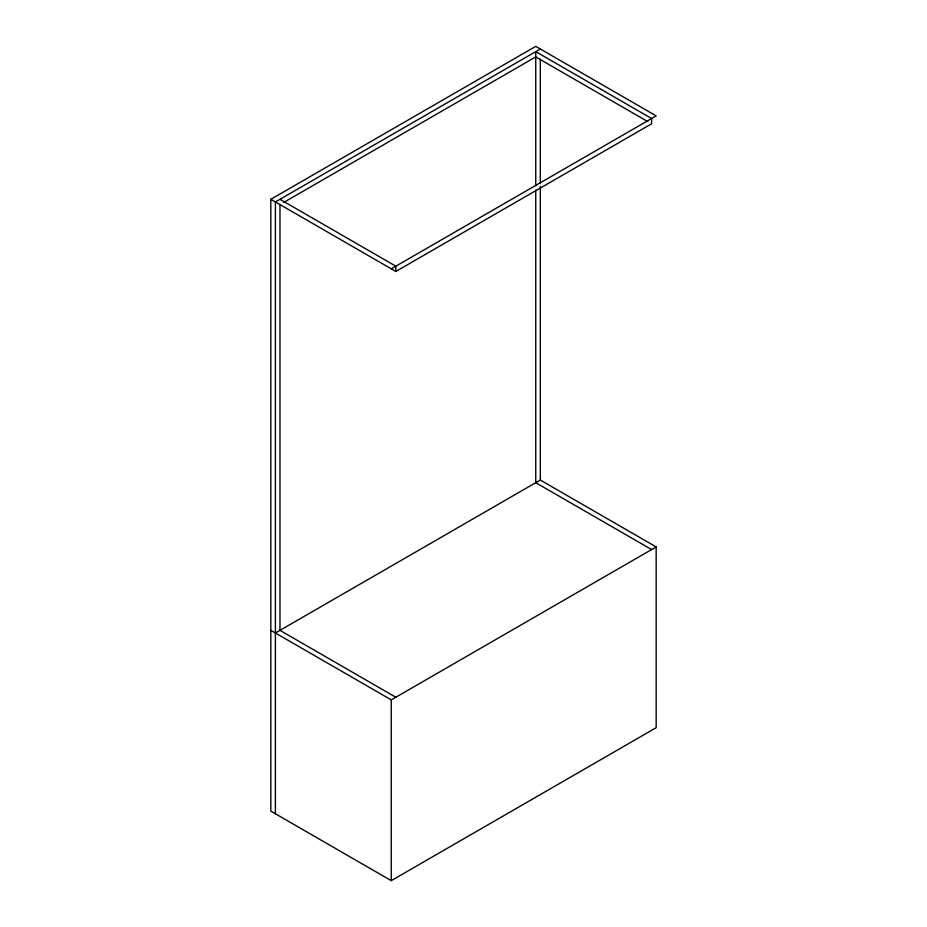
<?xml version="1.0" encoding="UTF-8"?>
<svg xmlns="http://www.w3.org/2000/svg" width="927" height="927" viewBox="0 0 927 927"><rect width="100%" height="100%" fill="white"/><g stroke="black" fill="none" stroke-linecap="round" stroke-linejoin="round"><path stroke-width="1.39" d="M275.4 633.002L540.325 480.047L656.177 546.93L656.177 727.695L391.252 880.65L270.823 811.125L270.823 199.305L535.748 46.35L656.177 115.875L391.252 268.83M540.325 48.992L275.4 201.947L275.4 813.767M283.743 202.41L535.748 56.918L647.857 121.646M270.823 199.305L395.829 271.472L651.6 123.801L651.6 118.517L535.748 51.634L535.748 185.806M270.823 630.36L391.252 699.885L656.177 546.93M279.977 199.305L395.829 266.188L395.829 271.472M651.6 549.572L535.748 482.689L535.748 190.151M395.829 697.243L279.977 630.36L279.977 204.589M540.325 59.119L540.325 183.511M540.325 186.408L540.325 480.047M391.252 699.885L391.252 880.65"/></g></svg>
